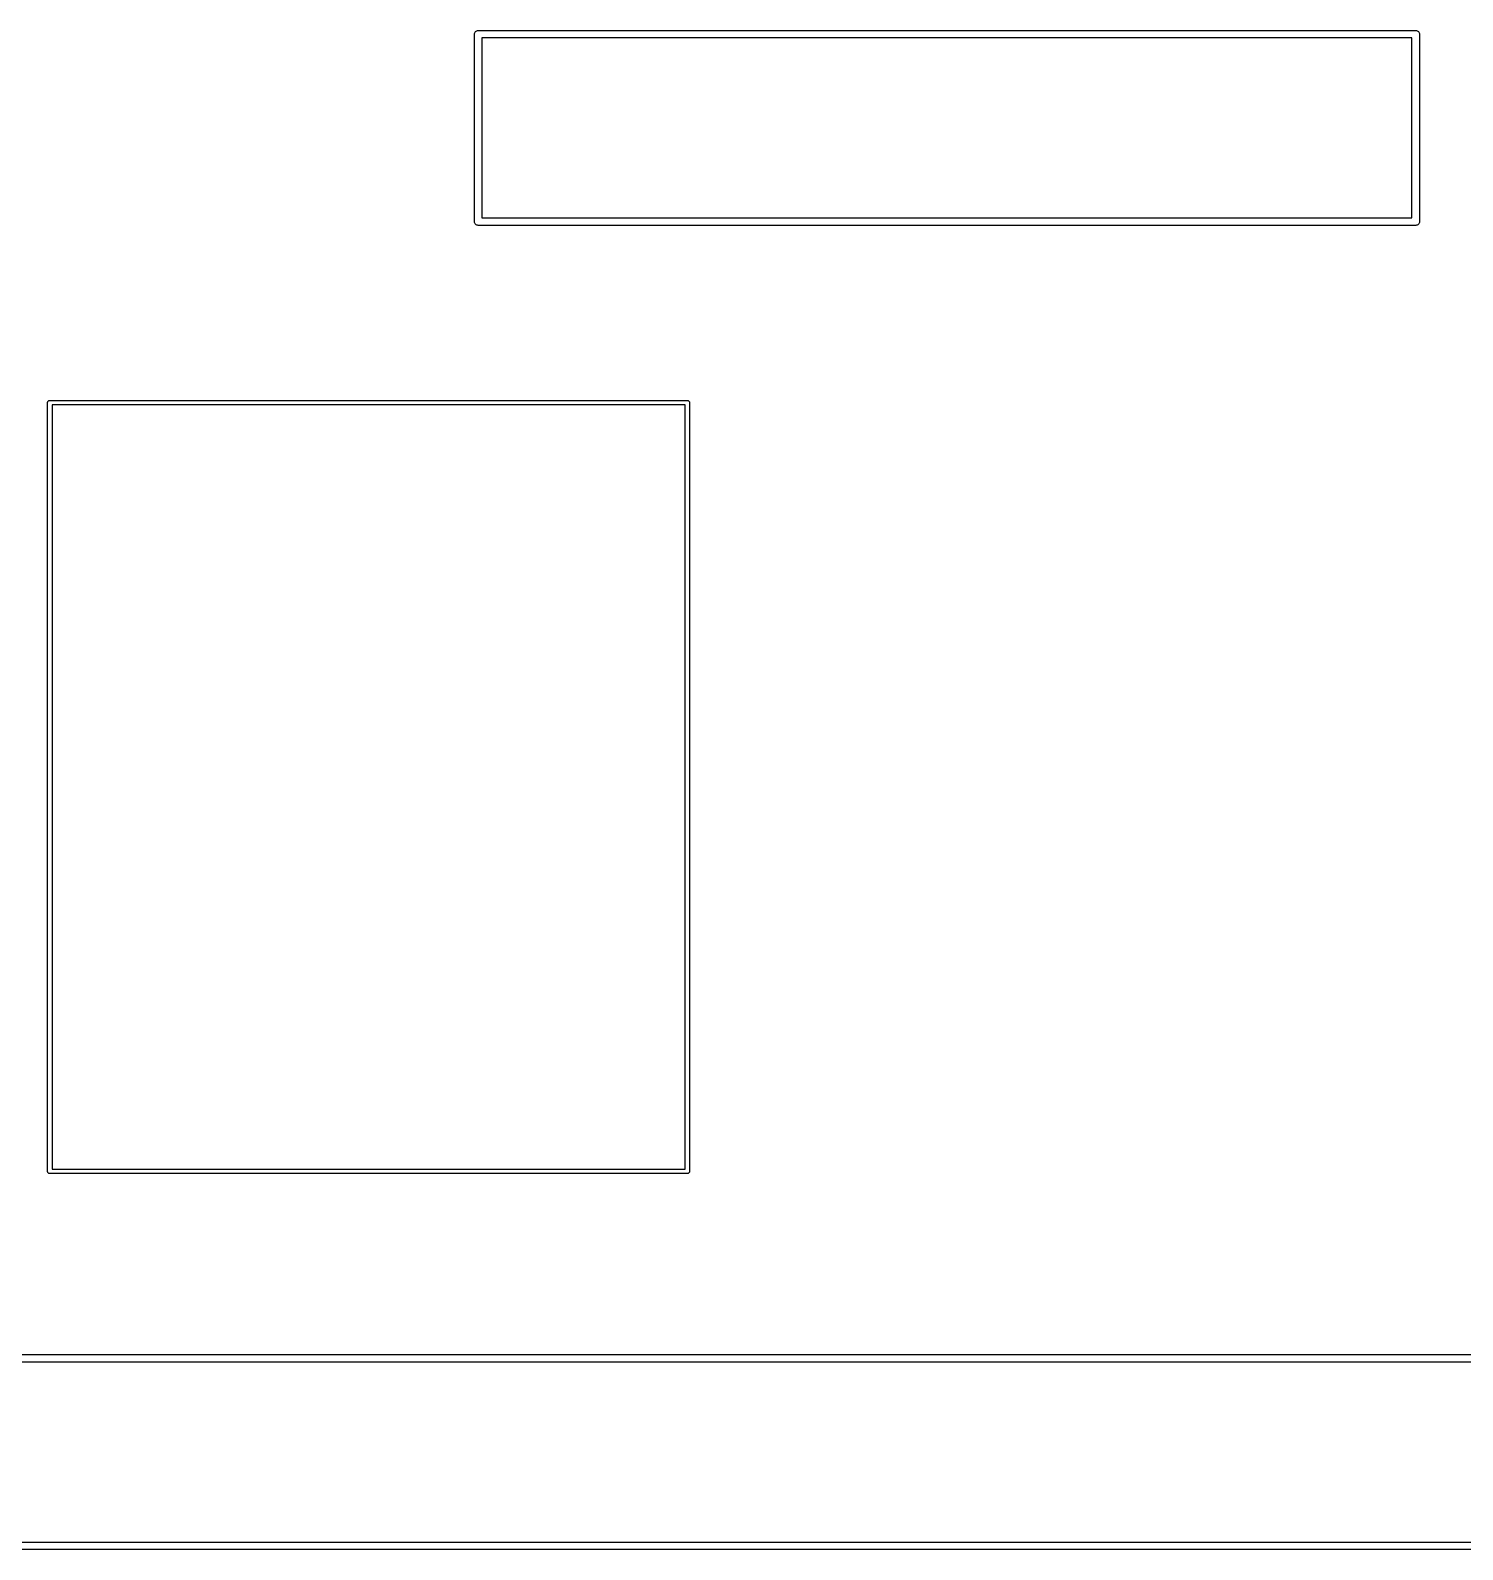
# Model space of a CAD drawing. Extents: x 0 to 214, y -130 to 23.
# Drawn here: x 20.48 to 58.67, y -70.04 to -29.52 of the extents above; entities that cross this region are included whole.
import ezdxf

# ---------------------------------------------------------------- set-up
doc = ezdxf.new("R2010")
doc.units = 0
doc.layers.add('BLACK', color=7, linetype='CONTINUOUS')

msp = doc.modelspace()

# ---------------------------------------------------------------- linework, layer by layer
at = {"layer": 'BLACK', "linetype": 'CONTINUOUS'}
for p, q in [((32.3322, -29.581), (32.3415, -29.5636)), ((32.3415, -29.5636), (32.3539, -29.5484)), ((32.3539, -29.5484), (32.3692, -29.5359)), ((32.3692, -29.5359), (32.3865, -29.5266)), ((32.3865, -29.5266), (32.4054, -29.5209)), ((32.4054, -29.5209), (32.4201, -29.5194)), ((32.4201, -29.5194), (32.425, -29.5189)), ((32.425, -29.5189), (32.4299, -29.5194)), ((32.4299, -29.5194), (57.4201, -29.5194)), ((57.4201, -29.5194), (57.425, -29.5189)), ((57.425, -29.5189), (57.4299, -29.5194)), ((57.4299, -29.5194), (57.4446, -29.5209)), ((57.4446, -29.5209), (57.4635, -29.5266)), ((57.4635, -29.5266), (57.4808, -29.5359)), ((57.4808, -29.5359), (57.4961, -29.5484)), ((57.4961, -29.5484), (57.5085, -29.5636)), ((57.5085, -29.5636), (57.5178, -29.581)), ((32.3245, -29.6194), (32.3264, -29.5998)), ((32.325, -29.6243), (32.3245, -29.6194)), ((32.325, -34.6145), (32.325, -29.6243)), ((32.3264, -29.5998), (32.3322, -29.581)), ((32.525, -29.7194), (32.525, -34.5194)), ((57.325, -29.7194), (32.525, -29.7194)), ((57.325, -34.5194), (57.325, -29.7194)), ((57.5178, -29.581), (57.5236, -29.5998)), ((57.5236, -29.5998), (57.5255, -29.6194)), ((57.5255, -29.6194), (57.525, -29.6243)), ((57.525, -29.6243), (57.525, -34.6145)), ((32.3245, -34.6194), (32.325, -34.6145)), ((32.3264, -34.639), (32.3245, -34.6194)), ((32.3322, -34.6579), (32.3264, -34.639)), ((32.3415, -34.6752), (32.3322, -34.6579)), ((32.3539, -34.6905), (32.3415, -34.6752)), ((32.3692, -34.703), (32.3539, -34.6905)), ((32.3865, -34.7123), (32.3692, -34.703)), ((32.4054, -34.718), (32.3865, -34.7123)), ((32.425, -34.7199), (32.4054, -34.718)), ((32.4299, -34.7194), (32.425, -34.7199)), ((57.4201, -34.7194), (32.4299, -34.7194)), ((32.525, -34.5194), (57.325, -34.5194)), ((57.425, -34.7199), (57.4201, -34.7194)), ((57.4299, -34.7194), (57.425, -34.7199)), ((57.4446, -34.718), (57.4299, -34.7194)), ((57.4635, -34.7123), (57.4446, -34.718)), ((57.4808, -34.703), (57.4635, -34.7123)), ((57.4961, -34.6905), (57.4808, -34.703)), ((57.5085, -34.6752), (57.4961, -34.6905)), ((57.5178, -34.6579), (57.5085, -34.6752)), ((57.5236, -34.639), (57.5178, -34.6579)), ((57.5255, -34.6194), (57.5236, -34.639)), ((57.525, -34.6145), (57.5255, -34.6194)), ((20.9397, -39.45), (20.9409, -39.4382)), ((20.94, -39.453), (20.9397, -39.45)), ((20.94, -59.9471), (20.94, -39.453)), ((20.9409, -39.4382), (20.9443, -39.4269)), ((20.9443, -39.4269), (20.9499, -39.4165)), ((20.9499, -39.4165), (20.9574, -39.4074)), ((20.9574, -39.4074), (20.9665, -39.3999)), ((20.9665, -39.3999), (20.9769, -39.3943)), ((20.9769, -39.3943), (20.9882, -39.3909)), ((20.9882, -39.3909), (20.9971, -39.39)), ((20.9971, -39.39), (21, -39.3897)), ((20.9971, -39.39), (20.9971, -39.39)), ((21, -39.3897), (21.0029, -39.39)), ((21.0029, -39.39), (37.9971, -39.39)), ((21.06, -39.51), (21.06, -59.89)), ((37.94, -39.51), (21.06, -39.51)), ((37.94, -59.89), (37.94, -39.51)), ((37.9971, -39.39), (38, -39.3897)), ((38, -39.3897), (38.0029, -39.39)), ((38.0029, -39.39), (38.0118, -39.3909)), ((38.0118, -39.3909), (38.0231, -39.3943)), ((38.0231, -39.3943), (38.0335, -39.3999)), ((38.0335, -39.3999), (38.0426, -39.4074)), ((38.0426, -39.4074), (38.0501, -39.4165)), ((38.0501, -39.4165), (38.0557, -39.4269)), ((38.0557, -39.4269), (38.0591, -39.4382)), ((38.0591, -39.4382), (38.0603, -39.45)), ((38.0603, -39.45), (38.06, -39.4529)), ((38.06, -39.4529), (38.06, -59.9471)), ((20.9397, -59.95), (20.94, -59.9471)), ((20.9409, -59.9618), (20.9397, -59.95)), ((20.9443, -59.9731), (20.9409, -59.9618)), ((21.06, -59.89), (37.94, -59.89)), ((38.0591, -59.9618), (38.0557, -59.9731)), ((38.0603, -59.95), (38.0591, -59.9618)), ((38.06, -59.9471), (38.0603, -59.95)), ((20.9499, -59.9835), (20.9443, -59.9731)), ((20.9574, -59.9926), (20.9499, -59.9835)), ((20.9665, -60.0001), (20.9574, -59.9926)), ((20.9769, -60.0057), (20.9665, -60.0001)), ((20.9882, -60.0091), (20.9769, -60.0057)), ((21, -60.0103), (20.9882, -60.0091)), ((21.0029, -60.01), (21, -60.0103)), ((37.9971, -60.01), (21.0029, -60.01)), ((38, -60.0103), (37.9971, -60.01)), ((38.0029, -60.01), (38, -60.0103)), ((38.0118, -60.0091), (38.0029, -60.01)), ((38.0029, -60.01), (38.0029, -60.01)), ((38.0231, -60.0057), (38.0118, -60.0091)), ((38.0335, -60.0001), (38.0231, -60.0057)), ((38.0426, -59.9926), (38.0335, -60.0001)), ((38.0501, -59.9835), (38.0426, -59.9926)), ((38.0557, -59.9731), (38.0501, -59.9835)), ((179.92, -65.039), (19.9299, -65.039)), ((20.025, -64.839), (179.825, -64.839)), ((199.92, -70.039), (-0.0701, -70.039)), ((0.025, -69.839), (199.825, -69.839))]:
    msp.add_line(p, q, dxfattribs=at)

doc.saveas('drawing.dxf')
